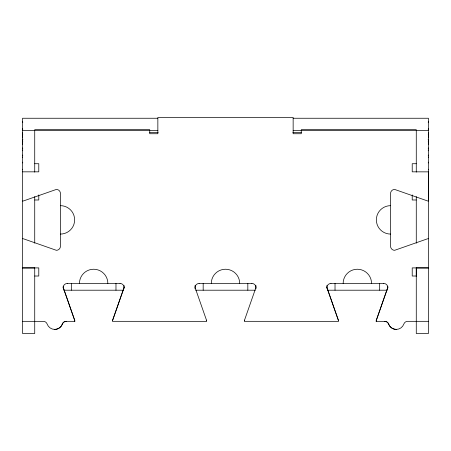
<?xml version="1.0" encoding="UTF-8"?>
<svg xmlns="http://www.w3.org/2000/svg" width="451" height="451" viewBox="0 0 451 451"><rect width="100%" height="100%" fill="white"/><g stroke="black" fill="none" stroke-linecap="round" stroke-linejoin="round"><path stroke-width="0.68" d="M22.578 169.818L22.55 169.226M22.55 162.14L22.77 162.941M22.578 157.641L22.55 157.049M22.55 155.059L22.77 155.86M22.55 149.963L22.77 150.769M22.55 147.967L22.77 148.774M22.55 144.692L22.55 143.925M22.55 143.807L22.55 142.042M22.55 140.881L22.77 141.687M22.55 140.757L22.55 139.996M22.55 137.606L22.55 136.845M22.55 136.721L22.55 134.962M22.55 133.8L22.77 134.601M22.55 133.676L22.55 132.803M22.55 128.71L22.77 129.51M22.55 121.623L22.77 122.43M416.273 276.395L416.273 267.776M428.45 171.837L428.45 201.028A4.065 4.065 0 0 1 427.289 200.853L394.625 189.426A4.059 4.059 0 0 0 390.566 193.485L390.566 246.252A4.059 4.059 0 0 0 394.625 250.311L427.289 238.878A4.059 4.059 0 0 1 428.45 238.709M428.45 169.818L428.45 169.226M428.45 162.14L428.23 162.941M428.45 157.641L428.45 157.049M428.45 155.059L428.23 155.86M428.45 149.963L428.23 150.769M428.45 147.967L428.23 148.774M428.45 144.692L428.45 143.925M428.45 143.807L428.45 142.882M428.45 142.809L428.45 142.042M428.45 140.881L428.23 141.687M428.45 140.757L428.45 139.996M428.45 137.606L428.45 136.845M428.45 136.721L428.45 134.962M428.45 133.8L428.23 134.601M428.45 133.676L428.45 132.803M428.45 128.71L428.23 129.51M428.45 121.623L428.23 122.43M120.034 283.442A4.059 4.059 0 0 1 124.093 287.501L112.66 320.165A4.059 4.059 0 0 0 112.491 321.326L206.659 321.343A4.059 4.059 0 0 0 206.49 320.165M112.66 320.193L124.093 287.529M244.51 320.193L255.942 287.501A4.059 4.059 0 0 0 251.883 283.442M383.733 283.442A4.059 4.059 0 0 1 387.792 287.501L376.359 320.165A4.065 4.065 0 0 0 376.19 321.326L384.754 321.343A4.053 4.053 0 0 1 388.604 324.043A8.118 8.118 0 0 0 396.79 329.388M387.792 287.529L376.359 320.193A4.059 4.059 0 0 0 376.19 321.343M157.85 118.252L22.55 118.252L22.55 333.503L34.727 333.503L34.727 267.731M293.15 118.252L428.45 118.252L428.45 333.503L416.273 333.503L416.273 267.731M22.55 130.429L157.85 130.429M293.15 130.429L428.45 130.429M149.755 132.611L158.166 132.611M292.834 132.611L301.245 132.611M22.77 139.066L22.77 139.72M428.23 139.72L428.23 139.066M34.727 163.719L38.786 163.719L38.786 171.837L22.55 171.837M416.273 163.719L412.214 163.719L412.214 171.837L428.45 171.865M34.727 199.99L38.786 199.99L38.786 194.917M416.273 199.99L412.214 199.99L412.214 194.917M34.727 267.928L22.55 267.928L38.786 267.9L38.786 276.018L34.727 276.018M416.273 267.928L428.45 267.928L412.214 267.9L412.214 276.018L416.273 276.018M67.267 283.442L120.034 283.47M199.116 283.442L251.883 283.47M330.966 283.442L383.733 283.47M63.884 290.207L123.427 290.207M195.734 290.207L255.266 290.207M327.313 290.207L387.116 290.207M22.55 321.326L43.29 321.343A4.053 4.053 0 0 1 47.141 324.043A8.118 8.118 0 0 0 62.424 324.032M54.21 329.405A8.118 8.118 0 0 0 62.362 324.032A4.053 4.053 0 0 1 66.252 321.326L74.81 321.343A4.059 4.059 0 0 0 74.641 320.165L63.208 287.501A4.059 4.059 0 0 1 67.267 283.47M428.45 321.326L407.71 321.326A4.053 4.053 0 0 0 403.859 324.027A8.118 8.118 0 0 1 388.576 324.032M330.966 283.47A4.059 4.059 0 0 0 326.907 287.529L338.34 320.165M326.907 287.529L338.34 320.193A4.059 4.059 0 0 1 338.509 321.354L244.341 321.326A4.059 4.059 0 0 1 244.51 320.165M206.49 320.193L195.058 287.501A4.059 4.059 0 0 1 199.116 283.47M63.208 287.529L74.641 320.193M416.273 172.119L416.273 129.674L301.268 129.674L301.268 133.733L293.15 133.733L293.15 117.497L157.85 117.497L157.85 133.733L149.732 133.733L149.732 129.674L34.727 129.674L34.727 172.119M416.273 196.608L416.273 243.19M387.792 286.148L387.792 288.178M379.674 283.442L379.674 290.207M335.025 283.442L335.025 290.207M326.907 285.472L326.907 288.178M255.942 285.472L255.942 288.854M247.825 283.442L247.825 290.207M203.175 283.442L203.175 290.207M195.058 285.472L195.058 288.854M124.093 285.472L124.093 288.178M115.975 283.442L115.975 290.207M71.326 283.442L71.326 290.207M63.208 286.148L63.208 288.178M34.727 196.608L34.727 243.19M62.424 324.049A4.059 4.059 0 0 1 66.246 321.343M384.754 321.354A4.059 4.059 0 0 1 388.576 324.06M343.143 283.442A14.206 14.206 0 0 1 357.35 269.236A14.206 14.206 0 0 1 371.556 283.442M22.55 238.709A4.059 4.059 0 0 1 23.711 238.878L56.375 250.311A4.059 4.059 0 0 0 60.434 246.252L60.434 193.485A4.059 4.059 0 0 0 56.375 189.426L23.711 200.853A4.059 4.059 0 0 1 22.55 201.028M60.434 205.662A14.206 14.206 0 0 1 74.641 219.868A14.206 14.206 0 0 1 60.434 234.075M390.566 234.075A14.206 14.206 0 0 1 376.359 219.868A14.206 14.206 0 0 1 390.566 205.662M211.293 283.442A14.206 14.206 0 0 1 225.5 269.236A14.206 14.206 0 0 1 239.706 283.442M79.444 283.442A14.206 14.206 0 0 1 93.65 269.236A14.206 14.206 0 0 1 107.857 283.442M74.641 320.165A4.059 4.059 0 0 1 74.81 321.326"/></g></svg>
